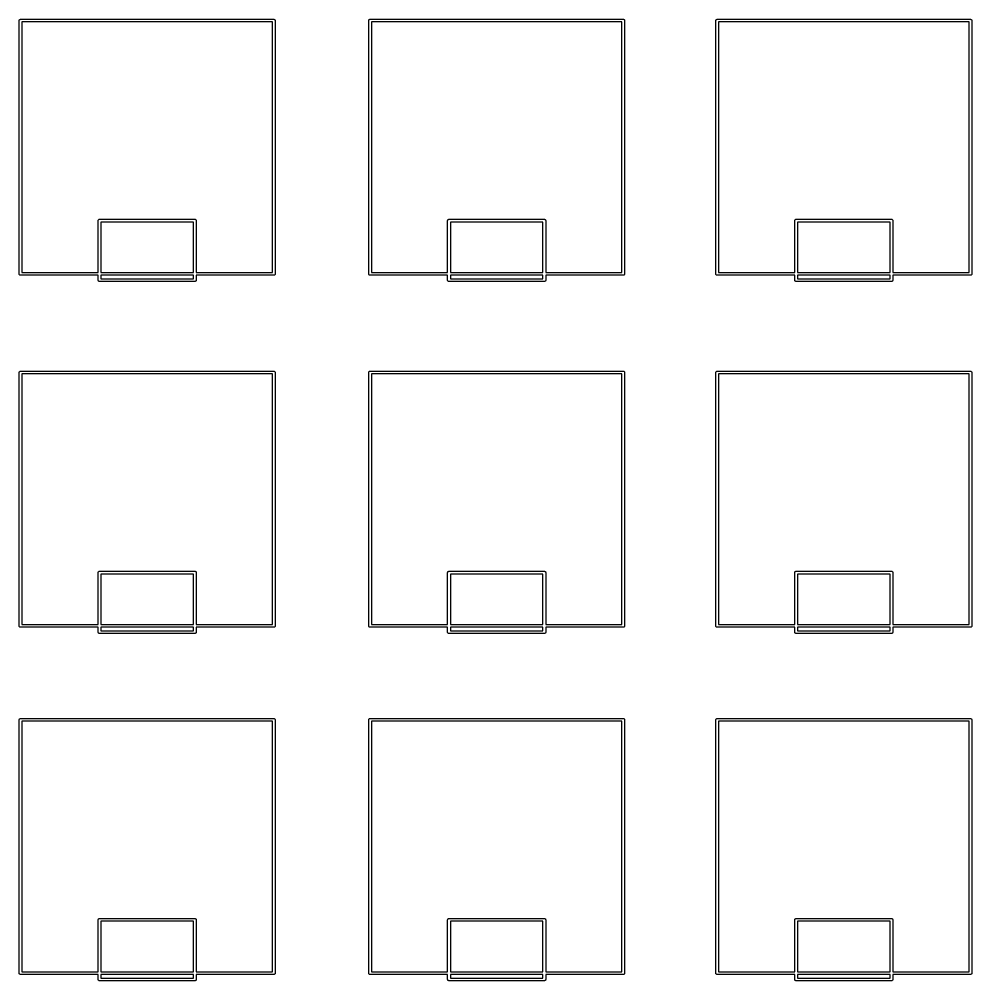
# Model space of a CAD drawing. Extents: x 1.3 to 14.8, y -4.8 to -0.5.
# Drawn here: x 12.763 to 14.808, y -2.523 to -0.46 of the extents above; entities that cross this region are included whole.
import ezdxf

# ---------------------------------------------------------------- set-up
doc = ezdxf.new("R2010")
doc.units = 0
doc.header["$MEASUREMENT"] = 0
doc.layers.add('BLACK', color=7, linetype='CONTINUOUS')

msp = doc.modelspace()

# ---------------------------------------------------------------- linework, layer by layer
at = {"layer": 'BLACK', "linetype": 'CONTINUOUS'}
for p, q in [((12.7634, -0.462768), (12.7636, -0.462211)), ((12.7634, -0.463346), (12.7634, -0.462768)), ((12.7634, -0.463492), (12.7634, -0.463346)), ((12.7634, -1.00651), (12.7634, -0.463492)), ((12.7636, -0.462211), (12.7639, -0.461698)), ((12.7639, -0.461698), (12.7642, -0.461248)), ((12.7642, -0.461248), (12.7647, -0.460879)), ((12.7647, -0.460879), (12.7652, -0.460605)), ((12.7652, -0.460605), (12.7658, -0.460436)), ((12.7658, -0.460436), (12.7662, -0.460394)), ((12.7662, -0.460394), (12.7663, -0.460379)), ((12.7663, -0.460379), (12.7665, -0.460394)), ((12.7665, -0.460394), (13.3095, -0.460394)), ((12.7693, -0.466299), (12.7693, -1.0037)), ((13.3067, -0.466299), (12.7693, -0.466299)), ((13.3067, -1.0037), (13.3067, -0.466299)), ((13.3095, -0.460394), (13.3096, -0.460379)), ((13.3096, -0.460379), (13.3098, -0.460394)), ((13.3098, -0.460394), (13.3102, -0.460436)), ((13.3102, -0.460436), (13.3108, -0.460605)), ((13.3108, -0.460605), (13.3113, -0.460879)), ((13.3113, -0.460879), (13.3117, -0.461248)), ((13.3117, -0.461248), (13.3121, -0.461698)), ((13.3121, -0.461698), (13.3124, -0.462211)), ((13.3124, -0.462211), (13.3126, -0.462768)), ((13.3126, -0.462768), (13.3126, -0.463346)), ((13.3126, -0.463346), (13.3126, -0.463491)), ((13.3126, -0.463491), (13.3126, -1.00651)), ((13.5134, -0.462768), (13.5136, -0.462211)), ((13.5134, -0.463346), (13.5134, -0.462768)), ((13.5134, -0.463492), (13.5134, -0.463346)), ((13.5134, -1.00651), (13.5134, -0.463492)), ((13.5136, -0.462211), (13.5139, -0.461698)), ((13.5139, -0.461698), (13.5142, -0.461248)), ((13.5142, -0.461248), (13.5147, -0.460879)), ((13.5147, -0.460879), (13.5152, -0.460605)), ((13.5152, -0.460605), (13.5158, -0.460436)), ((13.5158, -0.460436), (13.5162, -0.460394)), ((13.5162, -0.460394), (13.5163, -0.460379)), ((13.5163, -0.460379), (13.5165, -0.460394)), ((13.5165, -0.460394), (14.0595, -0.460394)), ((13.5193, -0.466299), (13.5193, -1.0037)), ((14.0567, -0.466299), (13.5193, -0.466299)), ((14.0567, -1.0037), (14.0567, -0.466299)), ((14.0595, -0.460394), (14.0596, -0.460379)), ((14.0596, -0.460379), (14.0598, -0.460394)), ((14.0598, -0.460394), (14.0602, -0.460436)), ((14.0602, -0.460436), (14.0608, -0.460605)), ((14.0608, -0.460605), (14.0613, -0.460879)), ((14.0613, -0.460879), (14.0617, -0.461248)), ((14.0617, -0.461248), (14.0621, -0.461698)), ((14.0621, -0.461698), (14.0624, -0.462211)), ((14.0624, -0.462211), (14.0626, -0.462768)), ((14.0626, -0.462768), (14.0626, -0.463346)), ((14.0626, -0.463346), (14.0626, -0.463491)), ((14.0626, -0.463491), (14.0626, -1.00651)), ((14.2584, -0.462768), (14.2586, -0.462211)), ((14.2584, -0.463346), (14.2584, -0.462768)), ((14.2584, -0.463492), (14.2584, -0.463346)), ((14.2584, -1.00651), (14.2584, -0.463492)), ((14.2586, -0.462211), (14.2589, -0.461698)), ((14.2589, -0.461698), (14.2592, -0.461248)), ((14.2592, -0.461248), (14.2597, -0.460879)), ((14.2597, -0.460879), (14.2602, -0.460605)), ((14.2602, -0.460605), (14.2608, -0.460436)), ((14.2608, -0.460436), (14.2612, -0.460394)), ((14.2612, -0.460394), (14.2613, -0.460379)), ((14.2613, -0.460379), (14.2615, -0.460394)), ((14.2615, -0.460394), (14.8045, -0.460394)), ((14.2643, -0.466299), (14.2643, -1.0037)), ((14.8017, -0.466299), (14.2643, -0.466299)), ((14.8017, -1.0037), (14.8017, -0.466299)), ((14.8045, -0.460394), (14.8046, -0.460379)), ((14.8046, -0.460379), (14.8048, -0.460394)), ((14.8048, -0.460394), (14.8052, -0.460436)), ((14.8052, -0.460436), (14.8058, -0.460605)), ((14.8058, -0.460605), (14.8063, -0.460879)), ((14.8063, -0.460879), (14.8067, -0.461248)), ((14.8067, -0.461248), (14.8071, -0.461698)), ((14.8071, -0.461698), (14.8074, -0.462211)), ((14.8074, -0.462211), (14.8076, -0.462768)), ((14.8076, -0.462768), (14.8076, -0.463346)), ((14.8076, -0.463346), (14.8076, -0.463491)), ((14.8076, -0.463491), (14.8076, -1.00651)), ((12.9327, -0.891901), (12.9329, -0.891345)), ((12.9327, -0.89248), (12.9327, -0.891901)), ((12.9327, -0.893059), (12.9327, -0.89248)), ((12.9328, -0.893248), (12.9327, -0.893059)), ((12.9327, -0.893437), (12.9328, -0.893248)), ((12.9327, -0.893871), (12.9327, -0.893437)), ((12.9327, -1.0037), (12.9327, -0.893871)), ((12.9329, -0.891345), (12.9332, -0.890832)), ((12.9332, -0.890832), (12.9335, -0.890382)), ((12.9335, -0.890382), (12.934, -0.890013)), ((12.934, -0.890013), (12.9345, -0.889739)), ((12.9345, -0.889739), (12.9351, -0.88957)), ((12.9351, -0.88957), (12.9355, -0.889528)), ((12.9355, -0.889528), (13.1402, -0.889528)), ((12.9386, -0.895433), (12.9386, -1.0037)), ((13.1374, -0.895433), (12.9386, -0.895433)), ((13.1374, -1.0037), (13.1374, -0.895433)), ((13.1402, -0.889528), (13.1404, -0.889513)), ((13.1404, -0.889513), (13.1405, -0.889528)), ((13.1405, -0.889528), (13.1409, -0.88957)), ((13.1409, -0.88957), (13.1415, -0.889739)), ((13.1415, -0.889739), (13.142, -0.890013)), ((13.142, -0.890013), (13.1425, -0.890382)), ((13.1425, -0.890382), (13.1428, -0.890832)), ((13.1428, -0.890832), (13.1431, -0.891345)), ((13.1431, -0.891345), (13.1433, -0.891901)), ((13.1433, -0.891901), (13.1433, -0.89248)), ((13.1433, -0.89248), (13.1433, -0.892625)), ((13.1433, -0.892625), (13.1433, -1.0037)), ((13.6827, -0.891901), (13.6829, -0.891345)), ((13.6827, -0.89248), (13.6827, -0.891901)), ((13.6827, -0.893059), (13.6827, -0.89248)), ((13.6828, -0.893248), (13.6827, -0.893059)), ((13.6827, -0.893437), (13.6828, -0.893248)), ((13.6827, -0.893871), (13.6827, -0.893437)), ((13.6827, -1.0037), (13.6827, -0.893871)), ((13.6829, -0.891345), (13.6832, -0.890832)), ((13.6832, -0.890832), (13.6835, -0.890382)), ((13.6835, -0.890382), (13.684, -0.890013)), ((13.684, -0.890013), (13.6845, -0.889739)), ((13.6845, -0.889739), (13.6851, -0.88957)), ((13.6851, -0.88957), (13.6855, -0.889528)), ((13.6855, -0.889528), (13.8902, -0.889528)), ((13.6886, -0.895433), (13.6886, -1.0037)), ((13.8874, -0.895433), (13.6886, -0.895433)), ((13.8874, -1.0037), (13.8874, -0.895433)), ((13.8902, -0.889528), (13.8904, -0.889513)), ((13.8904, -0.889513), (13.8905, -0.889528)), ((13.8905, -0.889528), (13.8909, -0.88957)), ((13.8909, -0.88957), (13.8915, -0.889739)), ((13.8915, -0.889739), (13.892, -0.890013)), ((13.892, -0.890013), (13.8925, -0.890382)), ((13.8925, -0.890382), (13.8928, -0.890832)), ((13.8928, -0.890832), (13.8931, -0.891345)), ((13.8931, -0.891345), (13.8933, -0.891901)), ((13.8933, -0.891901), (13.8933, -0.89248)), ((13.8933, -0.89248), (13.8933, -0.892625)), ((13.8933, -0.892625), (13.8933, -1.0037)), ((14.4277, -0.891901), (14.4279, -0.891345)), ((14.4277, -0.89248), (14.4277, -0.891901)), ((14.4277, -0.893059), (14.4277, -0.89248)), ((14.4278, -0.893248), (14.4277, -0.893059)), ((14.4277, -0.893437), (14.4278, -0.893248)), ((14.4277, -0.893871), (14.4277, -0.893437)), ((14.4277, -1.0037), (14.4277, -0.893871)), ((14.4279, -0.891345), (14.4282, -0.890832)), ((14.4282, -0.890832), (14.4285, -0.890382)), ((14.4285, -0.890382), (14.429, -0.890013)), ((14.429, -0.890013), (14.4295, -0.889739)), ((14.4295, -0.889739), (14.4301, -0.88957)), ((14.4301, -0.88957), (14.4305, -0.889528)), ((14.4305, -0.889528), (14.6352, -0.889528)), ((14.4336, -0.895433), (14.4336, -1.0037)), ((14.6324, -0.895433), (14.4336, -0.895433)), ((14.6324, -1.0037), (14.6324, -0.895433)), ((14.6352, -0.889528), (14.6354, -0.889513)), ((14.6354, -0.889513), (14.6355, -0.889528)), ((14.6355, -0.889528), (14.6359, -0.88957)), ((14.6359, -0.88957), (14.6365, -0.889739)), ((14.6365, -0.889739), (14.637, -0.890013)), ((14.637, -0.890013), (14.6375, -0.890382)), ((14.6375, -0.890382), (14.6378, -0.890832)), ((14.6378, -0.890832), (14.6381, -0.891345)), ((14.6381, -0.891345), (14.6383, -0.891901)), ((14.6383, -0.891901), (14.6383, -0.89248)), ((14.6383, -0.89248), (14.6383, -0.892625)), ((14.6383, -0.892625), (14.6383, -1.0037)), ((12.7634, -1.00665), (12.7634, -1.00651)), ((12.7634, -1.00723), (12.7634, -1.00665)), ((12.7636, -1.00779), (12.7634, -1.00723)), ((12.7639, -1.0083), (12.7636, -1.00779)), ((12.7642, -1.00875), (12.7639, -1.0083)), ((12.7647, -1.00912), (12.7642, -1.00875)), ((12.7652, -1.00939), (12.7647, -1.00912)), ((12.7658, -1.00956), (12.7652, -1.00939)), ((12.7663, -1.00962), (12.7658, -1.00956)), ((12.7665, -1.00961), (12.7663, -1.00962)), ((12.9327, -1.00961), (12.7665, -1.00961)), ((12.7693, -1.0037), (12.9327, -1.0037)), ((12.9327, -1.01985), (12.9327, -1.00961)), ((12.9386, -1.0037), (13.1374, -1.0037)), ((12.9386, -1.00961), (12.9386, -1.01705)), ((13.1374, -1.00961), (12.9386, -1.00961)), ((13.1374, -1.01705), (13.1374, -1.00961)), ((13.1433, -1.0037), (13.3067, -1.0037)), ((13.3095, -1.00961), (13.1433, -1.00961)), ((13.1433, -1.00961), (13.1433, -1.01861)), ((13.3096, -1.00962), (13.3095, -1.00961)), ((13.3098, -1.00961), (13.3096, -1.00962)), ((13.3102, -1.00956), (13.3098, -1.00961)), ((13.3108, -1.00939), (13.3102, -1.00956)), ((13.3113, -1.00912), (13.3108, -1.00939)), ((13.3117, -1.00875), (13.3113, -1.00912)), ((13.3121, -1.0083), (13.3117, -1.00875)), ((13.3124, -1.00779), (13.3121, -1.0083)), ((13.3126, -1.00723), (13.3124, -1.00779)), ((13.3126, -1.00651), (13.3126, -1.00665)), ((13.3126, -1.00665), (13.3126, -1.00723)), ((13.5134, -1.00665), (13.5134, -1.00651)), ((13.5134, -1.00723), (13.5134, -1.00665)), ((13.5136, -1.00779), (13.5134, -1.00723)), ((13.5139, -1.0083), (13.5136, -1.00779)), ((13.5142, -1.00875), (13.5139, -1.0083)), ((13.5147, -1.00912), (13.5142, -1.00875)), ((13.5152, -1.00939), (13.5147, -1.00912)), ((13.5158, -1.00956), (13.5152, -1.00939)), ((13.5163, -1.00962), (13.5158, -1.00956)), ((13.5165, -1.00961), (13.5163, -1.00962)), ((13.6827, -1.00961), (13.5165, -1.00961)), ((13.5193, -1.0037), (13.6827, -1.0037)), ((13.6827, -1.01985), (13.6827, -1.00961)), ((13.6886, -1.0037), (13.8874, -1.0037)), ((13.6886, -1.00961), (13.6886, -1.01705)), ((13.8874, -1.00961), (13.6886, -1.00961)), ((13.8874, -1.01705), (13.8874, -1.00961)), ((13.8933, -1.0037), (14.0567, -1.0037)), ((14.0595, -1.00961), (13.8933, -1.00961)), ((13.8933, -1.00961), (13.8933, -1.01861)), ((14.0596, -1.00962), (14.0595, -1.00961)), ((14.0598, -1.00961), (14.0596, -1.00962)), ((14.0602, -1.00956), (14.0598, -1.00961)), ((14.0608, -1.00939), (14.0602, -1.00956)), ((14.0613, -1.00912), (14.0608, -1.00939)), ((14.0617, -1.00875), (14.0613, -1.00912)), ((14.0621, -1.0083), (14.0617, -1.00875)), ((14.0624, -1.00779), (14.0621, -1.0083)), ((14.0626, -1.00723), (14.0624, -1.00779)), ((14.0626, -1.00651), (14.0626, -1.00665)), ((14.0626, -1.00665), (14.0626, -1.00723)), ((14.2584, -1.00665), (14.2584, -1.00651)), ((14.2584, -1.00723), (14.2584, -1.00665)), ((14.2586, -1.00779), (14.2584, -1.00723)), ((14.2589, -1.0083), (14.2586, -1.00779)), ((14.2592, -1.00875), (14.2589, -1.0083)), ((14.2597, -1.00912), (14.2592, -1.00875)), ((14.2602, -1.00939), (14.2597, -1.00912)), ((14.2608, -1.00956), (14.2602, -1.00939)), ((14.2613, -1.00962), (14.2608, -1.00956)), ((14.2615, -1.00961), (14.2613, -1.00962)), ((14.4277, -1.00961), (14.2615, -1.00961)), ((14.2643, -1.0037), (14.4277, -1.0037)), ((14.4277, -1.01985), (14.4277, -1.00961)), ((14.4336, -1.0037), (14.6324, -1.0037)), ((14.4336, -1.00961), (14.4336, -1.01705)), ((14.6324, -1.00961), (14.4336, -1.00961)), ((14.6324, -1.01705), (14.6324, -1.00961)), ((14.6383, -1.0037), (14.8017, -1.0037)), ((14.8045, -1.00961), (14.6383, -1.00961)), ((14.6383, -1.00961), (14.6383, -1.01861)), ((14.8046, -1.00962), (14.8045, -1.00961)), ((14.8048, -1.00961), (14.8046, -1.00962)), ((14.8052, -1.00956), (14.8048, -1.00961)), ((14.8058, -1.00939), (14.8052, -1.00956)), ((14.8063, -1.00912), (14.8058, -1.00939)), ((14.8067, -1.00875), (14.8063, -1.00912)), ((14.8071, -1.0083), (14.8067, -1.00875)), ((14.8074, -1.00779), (14.8071, -1.0083)), ((14.8076, -1.00723), (14.8074, -1.00779)), ((14.8076, -1.00651), (14.8076, -1.00665)), ((14.8076, -1.00665), (14.8076, -1.00723)), ((12.9327, -1.02), (12.9327, -1.01985)), ((12.9327, -1.02058), (12.9327, -1.02)), ((12.9329, -1.02114), (12.9327, -1.02058)), ((12.9332, -1.02165), (12.9329, -1.02114)), ((12.9335, -1.0221), (12.9332, -1.02165)), ((12.934, -1.02247), (12.9335, -1.0221)), ((12.9345, -1.02274), (12.934, -1.02247)), ((12.9351, -1.02291), (12.9345, -1.02274)), ((12.9355, -1.02295), (12.9351, -1.02291)), ((12.9356, -1.02297), (12.9355, -1.02295)), ((12.9358, -1.02295), (12.9356, -1.02297)), ((13.1405, -1.02295), (12.9358, -1.02295)), ((12.9386, -1.01705), (13.1374, -1.01705)), ((13.1409, -1.02291), (13.1405, -1.02295)), ((13.1415, -1.02274), (13.1409, -1.02291)), ((13.142, -1.02247), (13.1415, -1.02274)), ((13.1425, -1.0221), (13.142, -1.02247)), ((13.1428, -1.02165), (13.1425, -1.0221)), ((13.1431, -1.02114), (13.1428, -1.02165)), ((13.1433, -1.02058), (13.1431, -1.02114)), ((13.1433, -1.01904), (13.1432, -1.01923)), ((13.1432, -1.01923), (13.1433, -1.01942)), ((13.1433, -1.01861), (13.1433, -1.01904)), ((13.1433, -1.01942), (13.1433, -1.02)), ((13.1433, -1.02), (13.1433, -1.02058)), ((13.6827, -1.02), (13.6827, -1.01985)), ((13.6827, -1.02058), (13.6827, -1.02)), ((13.6829, -1.02114), (13.6827, -1.02058)), ((13.6832, -1.02165), (13.6829, -1.02114)), ((13.6835, -1.0221), (13.6832, -1.02165)), ((13.684, -1.02247), (13.6835, -1.0221)), ((13.6845, -1.02274), (13.684, -1.02247)), ((13.6851, -1.02291), (13.6845, -1.02274)), ((13.6855, -1.02295), (13.6851, -1.02291)), ((13.6856, -1.02297), (13.6855, -1.02295)), ((13.6858, -1.02295), (13.6856, -1.02297)), ((13.8905, -1.02295), (13.6858, -1.02295)), ((13.6886, -1.01705), (13.8874, -1.01705)), ((13.8909, -1.02291), (13.8905, -1.02295)), ((13.8915, -1.02274), (13.8909, -1.02291)), ((13.892, -1.02247), (13.8915, -1.02274)), ((13.8925, -1.0221), (13.892, -1.02247)), ((13.8928, -1.02165), (13.8925, -1.0221)), ((13.8931, -1.02114), (13.8928, -1.02165)), ((13.8933, -1.02058), (13.8931, -1.02114)), ((13.8933, -1.01904), (13.8932, -1.01923)), ((13.8932, -1.01923), (13.8933, -1.01942)), ((13.8933, -1.01861), (13.8933, -1.01904)), ((13.8933, -1.01942), (13.8933, -1.02)), ((13.8933, -1.02), (13.8933, -1.02058)), ((14.4277, -1.02), (14.4277, -1.01985)), ((14.4277, -1.02058), (14.4277, -1.02)), ((14.4279, -1.02114), (14.4277, -1.02058)), ((14.4282, -1.02165), (14.4279, -1.02114)), ((14.4285, -1.0221), (14.4282, -1.02165)), ((14.429, -1.02247), (14.4285, -1.0221)), ((14.4295, -1.02274), (14.429, -1.02247)), ((14.4301, -1.02291), (14.4295, -1.02274)), ((14.4305, -1.02295), (14.4301, -1.02291)), ((14.4306, -1.02297), (14.4305, -1.02295)), ((14.4308, -1.02295), (14.4306, -1.02297)), ((14.6355, -1.02295), (14.4308, -1.02295)), ((14.4336, -1.01705), (14.6324, -1.01705)), ((14.6359, -1.02291), (14.6355, -1.02295)), ((14.6365, -1.02274), (14.6359, -1.02291)), ((14.637, -1.02247), (14.6365, -1.02274)), ((14.6375, -1.0221), (14.637, -1.02247)), ((14.6378, -1.02165), (14.6375, -1.0221)), ((14.6381, -1.02114), (14.6378, -1.02165)), ((14.6383, -1.02058), (14.6381, -1.02114)), ((14.6383, -1.01904), (14.6382, -1.01923)), ((14.6382, -1.01923), (14.6383, -1.01942)), ((14.6383, -1.01861), (14.6383, -1.01904)), ((14.6383, -1.01942), (14.6383, -1.02)), ((14.6383, -1.02), (14.6383, -1.02058)), ((12.7636, -1.21721), (12.7639, -1.2167)), ((12.7639, -1.2167), (12.7642, -1.21625)), ((12.7642, -1.21625), (12.7647, -1.21588)), ((12.7647, -1.21588), (12.7652, -1.21561)), ((12.7652, -1.21561), (12.7658, -1.21544)), ((12.7658, -1.21544), (12.7662, -1.21539)), ((12.7662, -1.21539), (12.7663, -1.21538)), ((12.7663, -1.21538), (12.7665, -1.21539)), ((12.7665, -1.21539), (13.3095, -1.21539)), ((13.3095, -1.21539), (13.3096, -1.21538)), ((13.3096, -1.21538), (13.3098, -1.21539)), ((13.3098, -1.21539), (13.3102, -1.21544)), ((13.3102, -1.21544), (13.3108, -1.21561)), ((13.3108, -1.21561), (13.3113, -1.21588)), ((13.3113, -1.21588), (13.3117, -1.21625)), ((13.3117, -1.21625), (13.3121, -1.2167)), ((13.3121, -1.2167), (13.3124, -1.21721)), ((13.5136, -1.21721), (13.5139, -1.2167)), ((13.5139, -1.2167), (13.5142, -1.21625)), ((13.5142, -1.21625), (13.5147, -1.21588)), ((13.5147, -1.21588), (13.5152, -1.21561)), ((13.5152, -1.21561), (13.5158, -1.21544)), ((13.5158, -1.21544), (13.5162, -1.21539)), ((13.5162, -1.21539), (13.5163, -1.21538)), ((13.5163, -1.21538), (13.5165, -1.21539)), ((13.5165, -1.21539), (14.0595, -1.21539)), ((14.0595, -1.21539), (14.0596, -1.21538)), ((14.0596, -1.21538), (14.0598, -1.21539)), ((14.0598, -1.21539), (14.0602, -1.21544)), ((14.0602, -1.21544), (14.0608, -1.21561)), ((14.0608, -1.21561), (14.0613, -1.21588)), ((14.0613, -1.21588), (14.0617, -1.21625)), ((14.0617, -1.21625), (14.0621, -1.2167)), ((14.0621, -1.2167), (14.0624, -1.21721)), ((14.2586, -1.21721), (14.2589, -1.2167)), ((14.2589, -1.2167), (14.2592, -1.21625)), ((14.2592, -1.21625), (14.2597, -1.21588)), ((14.2597, -1.21588), (14.2602, -1.21561)), ((14.2602, -1.21561), (14.2608, -1.21544)), ((14.2608, -1.21544), (14.2612, -1.21539)), ((14.2612, -1.21539), (14.2613, -1.21538)), ((14.2613, -1.21538), (14.2615, -1.21539)), ((14.2615, -1.21539), (14.8045, -1.21539)), ((14.8045, -1.21539), (14.8046, -1.21538)), ((14.8046, -1.21538), (14.8048, -1.21539)), ((14.8048, -1.21539), (14.8052, -1.21544)), ((14.8052, -1.21544), (14.8058, -1.21561)), ((14.8058, -1.21561), (14.8063, -1.21588)), ((14.8063, -1.21588), (14.8067, -1.21625)), ((14.8067, -1.21625), (14.8071, -1.2167)), ((14.8071, -1.2167), (14.8074, -1.21721)), ((12.7634, -1.21777), (12.7636, -1.21721)), ((12.7634, -1.21835), (12.7634, -1.21777)), ((12.7634, -1.21849), (12.7634, -1.21835)), ((12.7634, -1.76151), (12.7634, -1.21849)), ((12.7693, -1.2213), (12.7693, -1.7587)), ((13.3067, -1.2213), (12.7693, -1.2213)), ((13.3067, -1.7587), (13.3067, -1.2213)), ((13.3124, -1.21721), (13.3126, -1.21777)), ((13.3126, -1.21777), (13.3126, -1.21835)), ((13.3126, -1.21835), (13.3126, -1.21849)), ((13.3126, -1.21849), (13.3126, -1.76151)), ((13.5134, -1.21777), (13.5136, -1.21721)), ((13.5134, -1.21835), (13.5134, -1.21777)), ((13.5134, -1.21849), (13.5134, -1.21835)), ((13.5134, -1.76151), (13.5134, -1.21849)), ((13.5193, -1.2213), (13.5193, -1.7587)), ((14.0567, -1.2213), (13.5193, -1.2213)), ((14.0567, -1.7587), (14.0567, -1.2213)), ((14.0624, -1.21721), (14.0626, -1.21777)), ((14.0626, -1.21777), (14.0626, -1.21835)), ((14.0626, -1.21835), (14.0626, -1.21849)), ((14.0626, -1.21849), (14.0626, -1.76151)), ((14.2584, -1.21777), (14.2586, -1.21721)), ((14.2584, -1.21835), (14.2584, -1.21777)), ((14.2584, -1.21849), (14.2584, -1.21835)), ((14.2584, -1.76151), (14.2584, -1.21849)), ((14.2643, -1.2213), (14.2643, -1.7587)), ((14.8017, -1.2213), (14.2643, -1.2213)), ((14.8017, -1.7587), (14.8017, -1.2213)), ((14.8074, -1.21721), (14.8076, -1.21777)), ((14.8076, -1.21777), (14.8076, -1.21835)), ((14.8076, -1.21835), (14.8076, -1.21849)), ((14.8076, -1.21849), (14.8076, -1.76151)), ((12.9327, -1.6469), (12.9329, -1.64634)), ((12.9327, -1.64748), (12.9327, -1.6469)), ((12.9327, -1.64806), (12.9327, -1.64748)), ((12.9328, -1.64825), (12.9327, -1.64806)), ((12.9327, -1.64844), (12.9328, -1.64825)), ((12.9327, -1.64887), (12.9327, -1.64844)), ((12.9327, -1.7587), (12.9327, -1.64887)), ((12.9329, -1.64634), (12.9332, -1.64583)), ((12.9332, -1.64583), (12.9335, -1.64538)), ((12.9335, -1.64538), (12.934, -1.64501)), ((12.934, -1.64501), (12.9345, -1.64474)), ((12.9345, -1.64474), (12.9351, -1.64457)), ((12.9351, -1.64457), (12.9355, -1.64453)), ((12.9355, -1.64453), (13.1402, -1.64453)), ((13.1402, -1.64453), (13.1404, -1.64451)), ((13.1404, -1.64451), (13.1405, -1.64453)), ((13.1405, -1.64453), (13.1409, -1.64457)), ((13.1409, -1.64457), (13.1415, -1.64474)), ((13.1415, -1.64474), (13.142, -1.64501)), ((13.142, -1.64501), (13.1425, -1.64538)), ((13.1425, -1.64538), (13.1428, -1.64583)), ((13.1428, -1.64583), (13.1431, -1.64634)), ((13.1431, -1.64634), (13.1433, -1.6469)), ((13.1433, -1.6469), (13.1433, -1.64748)), ((13.1433, -1.64748), (13.1433, -1.64763)), ((13.1433, -1.64763), (13.1433, -1.7587)), ((13.6827, -1.6469), (13.6829, -1.64634)), ((13.6827, -1.64748), (13.6827, -1.6469)), ((13.6827, -1.64806), (13.6827, -1.64748)), ((13.6828, -1.64825), (13.6827, -1.64806)), ((13.6827, -1.64844), (13.6828, -1.64825)), ((13.6827, -1.64887), (13.6827, -1.64844)), ((13.6827, -1.7587), (13.6827, -1.64887)), ((13.6829, -1.64634), (13.6832, -1.64583)), ((13.6832, -1.64583), (13.6835, -1.64538)), ((13.6835, -1.64538), (13.684, -1.64501)), ((13.684, -1.64501), (13.6845, -1.64474)), ((13.6845, -1.64474), (13.6851, -1.64457)), ((13.6851, -1.64457), (13.6855, -1.64453)), ((13.6855, -1.64453), (13.8902, -1.64453)), ((13.8902, -1.64453), (13.8904, -1.64451)), ((13.8904, -1.64451), (13.8905, -1.64453)), ((13.8905, -1.64453), (13.8909, -1.64457)), ((13.8909, -1.64457), (13.8915, -1.64474)), ((13.8915, -1.64474), (13.892, -1.64501)), ((13.892, -1.64501), (13.8925, -1.64538)), ((13.8925, -1.64538), (13.8928, -1.64583)), ((13.8928, -1.64583), (13.8931, -1.64634)), ((13.8931, -1.64634), (13.8933, -1.6469)), ((13.8933, -1.6469), (13.8933, -1.64748)), ((13.8933, -1.64748), (13.8933, -1.64763)), ((13.8933, -1.64763), (13.8933, -1.7587)), ((14.4277, -1.6469), (14.4279, -1.64634)), ((14.4277, -1.64748), (14.4277, -1.6469)), ((14.4277, -1.64806), (14.4277, -1.64748)), ((14.4278, -1.64825), (14.4277, -1.64806)), ((14.4277, -1.64844), (14.4278, -1.64825)), ((14.4277, -1.64887), (14.4277, -1.64844)), ((14.4277, -1.7587), (14.4277, -1.64887)), ((14.4279, -1.64634), (14.4282, -1.64583)), ((14.4282, -1.64583), (14.4285, -1.64538)), ((14.4285, -1.64538), (14.429, -1.64501)), ((14.429, -1.64501), (14.4295, -1.64474)), ((14.4295, -1.64474), (14.4301, -1.64457)), ((14.4301, -1.64457), (14.4305, -1.64453)), ((14.4305, -1.64453), (14.6352, -1.64453)), ((14.6352, -1.64453), (14.6354, -1.64451)), ((14.6354, -1.64451), (14.6355, -1.64453)), ((14.6355, -1.64453), (14.6359, -1.64457)), ((14.6359, -1.64457), (14.6365, -1.64474)), ((14.6365, -1.64474), (14.637, -1.64501)), ((14.637, -1.64501), (14.6375, -1.64538)), ((14.6375, -1.64538), (14.6378, -1.64583)), ((14.6378, -1.64583), (14.6381, -1.64634)), ((14.6381, -1.64634), (14.6383, -1.6469)), ((14.6383, -1.6469), (14.6383, -1.64748)), ((14.6383, -1.64748), (14.6383, -1.64763)), ((14.6383, -1.64763), (14.6383, -1.7587)), ((12.9386, -1.65043), (12.9386, -1.7587)), ((13.1374, -1.65043), (12.9386, -1.65043)), ((13.1374, -1.7587), (13.1374, -1.65043)), ((13.6886, -1.65043), (13.6886, -1.7587)), ((13.8874, -1.65043), (13.6886, -1.65043)), ((13.8874, -1.7587), (13.8874, -1.65043)), ((14.4336, -1.65043), (14.4336, -1.7587)), ((14.6324, -1.65043), (14.4336, -1.65043)), ((14.6324, -1.7587), (14.6324, -1.65043)), ((12.7634, -1.76165), (12.7634, -1.76151)), ((12.7634, -1.76223), (12.7634, -1.76165)), ((12.7636, -1.76279), (12.7634, -1.76223)), ((12.7639, -1.7633), (12.7636, -1.76279)), ((12.7642, -1.76373), (12.7639, -1.7633)), ((12.7642, -1.76375), (12.7642, -1.76373)), ((12.7647, -1.76412), (12.7642, -1.76375)), ((12.7652, -1.76439), (12.7647, -1.76412)), ((12.7658, -1.76456), (12.7652, -1.76439)), ((12.7663, -1.76462), (12.7658, -1.76456)), ((12.7665, -1.76461), (12.7663, -1.76462)), ((12.9327, -1.76461), (12.7665, -1.76461)), ((12.7693, -1.7587), (12.9327, -1.7587)), ((12.9327, -1.77485), (12.9327, -1.76461)), ((12.9386, -1.7587), (13.1374, -1.7587)), ((12.9386, -1.76461), (12.9386, -1.77205)), ((13.1374, -1.76461), (12.9386, -1.76461)), ((12.9386, -1.77205), (13.1374, -1.77205)), ((13.1374, -1.77205), (13.1374, -1.76461)), ((13.1433, -1.7587), (13.3067, -1.7587)), ((13.3095, -1.76461), (13.1433, -1.76461)), ((13.1433, -1.76461), (13.1433, -1.77361)), ((13.1433, -1.77361), (13.1433, -1.77404)), ((13.3096, -1.76462), (13.3095, -1.76461)), ((13.3098, -1.76461), (13.3096, -1.76462)), ((13.3102, -1.76456), (13.3098, -1.76461)), ((13.3108, -1.76439), (13.3102, -1.76456)), ((13.3113, -1.76412), (13.3108, -1.76439)), ((13.3117, -1.76375), (13.3113, -1.76412)), ((13.3121, -1.7633), (13.3117, -1.76375)), ((13.3124, -1.76279), (13.3121, -1.7633)), ((13.3126, -1.76223), (13.3124, -1.76279)), ((13.3126, -1.76151), (13.3126, -1.76165)), ((13.3126, -1.76165), (13.3126, -1.76223)), ((13.5134, -1.76165), (13.5134, -1.76151)), ((13.5134, -1.76223), (13.5134, -1.76165)), ((13.5136, -1.76279), (13.5134, -1.76223)), ((13.5139, -1.7633), (13.5136, -1.76279)), ((13.5142, -1.76373), (13.5139, -1.7633)), ((13.5142, -1.76375), (13.5142, -1.76373)), ((13.5147, -1.76412), (13.5142, -1.76375)), ((13.5152, -1.76439), (13.5147, -1.76412)), ((13.5158, -1.76456), (13.5152, -1.76439)), ((13.5163, -1.76462), (13.5158, -1.76456)), ((13.5165, -1.76461), (13.5163, -1.76462)), ((13.6827, -1.76461), (13.5165, -1.76461)), ((13.5193, -1.7587), (13.6827, -1.7587)), ((13.6827, -1.77485), (13.6827, -1.76461)), ((13.6886, -1.7587), (13.8874, -1.7587)), ((13.6886, -1.76461), (13.6886, -1.77205)), ((13.8874, -1.76461), (13.6886, -1.76461)), ((13.6886, -1.77205), (13.8874, -1.77205)), ((13.8874, -1.77205), (13.8874, -1.76461)), ((13.8933, -1.7587), (14.0567, -1.7587)), ((14.0595, -1.76461), (13.8933, -1.76461)), ((13.8933, -1.76461), (13.8933, -1.77361)), ((13.8933, -1.77361), (13.8933, -1.77404)), ((14.0596, -1.76462), (14.0595, -1.76461)), ((14.0598, -1.76461), (14.0596, -1.76462)), ((14.0602, -1.76456), (14.0598, -1.76461)), ((14.0608, -1.76439), (14.0602, -1.76456)), ((14.0613, -1.76412), (14.0608, -1.76439)), ((14.0617, -1.76375), (14.0613, -1.76412)), ((14.0621, -1.7633), (14.0617, -1.76375)), ((14.0624, -1.76279), (14.0621, -1.7633)), ((14.0626, -1.76223), (14.0624, -1.76279)), ((14.0626, -1.76151), (14.0626, -1.76165)), ((14.0626, -1.76165), (14.0626, -1.76223)), ((14.2584, -1.76165), (14.2584, -1.76151)), ((14.2584, -1.76223), (14.2584, -1.76165)), ((14.2586, -1.76279), (14.2584, -1.76223)), ((14.2589, -1.7633), (14.2586, -1.76279)), ((14.2592, -1.76373), (14.2589, -1.7633)), ((14.2592, -1.76375), (14.2592, -1.76373)), ((14.2597, -1.76412), (14.2592, -1.76375)), ((14.2602, -1.76439), (14.2597, -1.76412)), ((14.2608, -1.76456), (14.2602, -1.76439)), ((14.2613, -1.76462), (14.2608, -1.76456)), ((14.2615, -1.76461), (14.2613, -1.76462)), ((14.4277, -1.76461), (14.2615, -1.76461)), ((14.2643, -1.7587), (14.4277, -1.7587)), ((14.4277, -1.77485), (14.4277, -1.76461)), ((14.4336, -1.7587), (14.6324, -1.7587)), ((14.4336, -1.76461), (14.4336, -1.77205)), ((14.6324, -1.76461), (14.4336, -1.76461)), ((14.4336, -1.77205), (14.6324, -1.77205)), ((14.6324, -1.77205), (14.6324, -1.76461)), ((14.6383, -1.7587), (14.8017, -1.7587)), ((14.8045, -1.76461), (14.6383, -1.76461)), ((14.6383, -1.76461), (14.6383, -1.77361)), ((14.6383, -1.77361), (14.6383, -1.77404)), ((14.8046, -1.76462), (14.8045, -1.76461)), ((14.8048, -1.76461), (14.8046, -1.76462)), ((14.8052, -1.76456), (14.8048, -1.76461)), ((14.8058, -1.76439), (14.8052, -1.76456)), ((14.8063, -1.76412), (14.8058, -1.76439)), ((14.8067, -1.76375), (14.8063, -1.76412)), ((14.8071, -1.7633), (14.8067, -1.76375)), ((14.8074, -1.76279), (14.8071, -1.7633)), ((14.8076, -1.76223), (14.8074, -1.76279)), ((14.8076, -1.76151), (14.8076, -1.76165)), ((14.8076, -1.76165), (14.8076, -1.76223)), ((12.9327, -1.775), (12.9327, -1.77485)), ((12.9327, -1.77558), (12.9327, -1.775)), ((12.9329, -1.77614), (12.9327, -1.77558)), ((12.9332, -1.77665), (12.9329, -1.77614)), ((12.9335, -1.7771), (12.9332, -1.77665)), ((12.934, -1.77747), (12.9335, -1.7771)), ((12.9345, -1.77774), (12.934, -1.77747)), ((12.9351, -1.77791), (12.9345, -1.77774)), ((12.9355, -1.77795), (12.9351, -1.77791)), ((12.9356, -1.77797), (12.9355, -1.77795)), ((12.9358, -1.77795), (12.9356, -1.77797)), ((13.1405, -1.77795), (12.9358, -1.77795)), ((13.1409, -1.77791), (13.1405, -1.77795)), ((13.1415, -1.77774), (13.1409, -1.77791)), ((13.142, -1.77747), (13.1415, -1.77774)), ((13.1425, -1.7771), (13.142, -1.77747)), ((13.1428, -1.77665), (13.1425, -1.7771)), ((13.1431, -1.77614), (13.1428, -1.77665)), ((13.1433, -1.77558), (13.1431, -1.77614)), ((13.1433, -1.77404), (13.1432, -1.77423)), ((13.1432, -1.77423), (13.1433, -1.77442)), ((13.1433, -1.77442), (13.1433, -1.775)), ((13.1433, -1.775), (13.1433, -1.77558)), ((13.6827, -1.775), (13.6827, -1.77485)), ((13.6827, -1.77558), (13.6827, -1.775)), ((13.6829, -1.77614), (13.6827, -1.77558)), ((13.6832, -1.77665), (13.6829, -1.77614)), ((13.6835, -1.7771), (13.6832, -1.77665)), ((13.684, -1.77747), (13.6835, -1.7771)), ((13.6845, -1.77774), (13.684, -1.77747)), ((13.6851, -1.77791), (13.6845, -1.77774)), ((13.6855, -1.77795), (13.6851, -1.77791)), ((13.6856, -1.77797), (13.6855, -1.77795)), ((13.6858, -1.77795), (13.6856, -1.77797)), ((13.8905, -1.77795), (13.6858, -1.77795)), ((13.8909, -1.77791), (13.8905, -1.77795)), ((13.8915, -1.77774), (13.8909, -1.77791)), ((13.892, -1.77747), (13.8915, -1.77774)), ((13.8925, -1.7771), (13.892, -1.77747)), ((13.8928, -1.77665), (13.8925, -1.7771)), ((13.8931, -1.77614), (13.8928, -1.77665)), ((13.8933, -1.77558), (13.8931, -1.77614)), ((13.8933, -1.77404), (13.8932, -1.77423)), ((13.8932, -1.77423), (13.8933, -1.77442)), ((13.8933, -1.77442), (13.8933, -1.775)), ((13.8933, -1.775), (13.8933, -1.77558)), ((14.4277, -1.775), (14.4277, -1.77485)), ((14.4277, -1.77558), (14.4277, -1.775)), ((14.4279, -1.77614), (14.4277, -1.77558)), ((14.4282, -1.77665), (14.4279, -1.77614)), ((14.4285, -1.7771), (14.4282, -1.77665)), ((14.429, -1.77747), (14.4285, -1.7771)), ((14.4295, -1.77774), (14.429, -1.77747)), ((14.4301, -1.77791), (14.4295, -1.77774)), ((14.4305, -1.77795), (14.4301, -1.77791)), ((14.4306, -1.77797), (14.4305, -1.77795)), ((14.4308, -1.77795), (14.4306, -1.77797)), ((14.6355, -1.77795), (14.4308, -1.77795)), ((14.6359, -1.77791), (14.6355, -1.77795)), ((14.6365, -1.77774), (14.6359, -1.77791)), ((14.637, -1.77747), (14.6365, -1.77774)), ((14.6375, -1.7771), (14.637, -1.77747)), ((14.6378, -1.77665), (14.6375, -1.7771)), ((14.6381, -1.77614), (14.6378, -1.77665)), ((14.6383, -1.77558), (14.6381, -1.77614)), ((14.6383, -1.77404), (14.6382, -1.77423)), ((14.6382, -1.77423), (14.6383, -1.77442)), ((14.6383, -1.77442), (14.6383, -1.775)), ((14.6383, -1.775), (14.6383, -1.77558)), ((12.7634, -1.96277), (12.7636, -1.96221)), ((12.7634, -1.96335), (12.7634, -1.96277)), ((12.7634, -1.96349), (12.7634, -1.96335)), ((12.7634, -2.50651), (12.7634, -1.96349)), ((12.7636, -1.96221), (12.7639, -1.9617)), ((12.7639, -1.9617), (12.7642, -1.96125)), ((12.7642, -1.96125), (12.7647, -1.96088)), ((12.7647, -1.96088), (12.7652, -1.96061)), ((12.7652, -1.96061), (12.7658, -1.96044)), ((12.7658, -1.96044), (12.7662, -1.96039)), ((12.7662, -1.96039), (12.7663, -1.96038)), ((12.7663, -1.96038), (12.7665, -1.96039)), ((12.7665, -1.96039), (13.3095, -1.96039)), ((12.7693, -1.9663), (12.7693, -2.5037)), ((13.3067, -1.9663), (12.7693, -1.9663)), ((13.3067, -2.5037), (13.3067, -1.9663)), ((13.3095, -1.96039), (13.3096, -1.96038)), ((13.3096, -1.96038), (13.3098, -1.96039)), ((13.3098, -1.96039), (13.3102, -1.96044)), ((13.3102, -1.96044), (13.3108, -1.96061)), ((13.3108, -1.96061), (13.3113, -1.96088)), ((13.3113, -1.96088), (13.3117, -1.96125)), ((13.3117, -1.96125), (13.3121, -1.9617)), ((13.3121, -1.9617), (13.3124, -1.96221)), ((13.3124, -1.96221), (13.3126, -1.96277)), ((13.3126, -1.96277), (13.3126, -1.96335)), ((13.3126, -1.96335), (13.3126, -1.96349)), ((13.3126, -1.96349), (13.3126, -2.50651)), ((13.5134, -1.96277), (13.5136, -1.96221)), ((13.5134, -1.96335), (13.5134, -1.96277)), ((13.5134, -1.96349), (13.5134, -1.96335)), ((13.5134, -2.50651), (13.5134, -1.96349)), ((13.5136, -1.96221), (13.5139, -1.9617)), ((13.5139, -1.9617), (13.5142, -1.96125)), ((13.5142, -1.96125), (13.5147, -1.96088)), ((13.5147, -1.96088), (13.5152, -1.96061)), ((13.5152, -1.96061), (13.5158, -1.96044)), ((13.5158, -1.96044), (13.5162, -1.96039)), ((13.5162, -1.96039), (13.5163, -1.96038)), ((13.5163, -1.96038), (13.5165, -1.96039)), ((13.5165, -1.96039), (14.0595, -1.96039)), ((13.5193, -1.9663), (13.5193, -2.5037)), ((14.0567, -1.9663), (13.5193, -1.9663)), ((14.0567, -2.5037), (14.0567, -1.9663)), ((14.0595, -1.96039), (14.0596, -1.96038)), ((14.0596, -1.96038), (14.0598, -1.96039)), ((14.0598, -1.96039), (14.0602, -1.96044)), ((14.0602, -1.96044), (14.0608, -1.96061)), ((14.0608, -1.96061), (14.0613, -1.96088)), ((14.0613, -1.96088), (14.0617, -1.96125)), ((14.0617, -1.96125), (14.0621, -1.9617)), ((14.0621, -1.9617), (14.0624, -1.96221)), ((14.0624, -1.96221), (14.0626, -1.96277)), ((14.0626, -1.96277), (14.0626, -1.96335)), ((14.0626, -1.96335), (14.0626, -1.96349)), ((14.0626, -1.96349), (14.0626, -2.50651)), ((14.2584, -1.96277), (14.2586, -1.96221)), ((14.2584, -1.96335), (14.2584, -1.96277)), ((14.2584, -1.96349), (14.2584, -1.96335)), ((14.2584, -2.50651), (14.2584, -1.96349)), ((14.2586, -1.96221), (14.2589, -1.9617)), ((14.2589, -1.9617), (14.2592, -1.96125)), ((14.2592, -1.96125), (14.2597, -1.96088)), ((14.2597, -1.96088), (14.2602, -1.96061)), ((14.2602, -1.96061), (14.2608, -1.96044)), ((14.2608, -1.96044), (14.2612, -1.96039)), ((14.2612, -1.96039), (14.2613, -1.96038)), ((14.2613, -1.96038), (14.2615, -1.96039)), ((14.2615, -1.96039), (14.8045, -1.96039)), ((14.2643, -1.9663), (14.2643, -2.5037)), ((14.8017, -1.9663), (14.2643, -1.9663)), ((14.8017, -2.5037), (14.8017, -1.9663)), ((14.8045, -1.96039), (14.8046, -1.96038)), ((14.8046, -1.96038), (14.8048, -1.96039)), ((14.8048, -1.96039), (14.8052, -1.96044)), ((14.8052, -1.96044), (14.8058, -1.96061)), ((14.8058, -1.96061), (14.8063, -1.96088)), ((14.8063, -1.96088), (14.8067, -1.96125)), ((14.8067, -1.96125), (14.8071, -1.9617)), ((14.8071, -1.9617), (14.8074, -1.96221)), ((14.8074, -1.96221), (14.8076, -1.96277)), ((14.8076, -1.96277), (14.8076, -1.96335)), ((14.8076, -1.96335), (14.8076, -1.96349)), ((14.8076, -1.96349), (14.8076, -2.50651)), ((12.9327, -2.3919), (12.9329, -2.39134)), ((12.9327, -2.39248), (12.9327, -2.3919)), ((12.9327, -2.39306), (12.9327, -2.39248)), ((12.9329, -2.39134), (12.9332, -2.39083)), ((12.9332, -2.39083), (12.9335, -2.39038)), ((12.9335, -2.39038), (12.934, -2.39001)), ((12.934, -2.39001), (12.9345, -2.38974)), ((12.9345, -2.38974), (12.9351, -2.38957)), ((12.9351, -2.38957), (12.9355, -2.38953)), ((12.9355, -2.38953), (13.1402, -2.38953)), ((13.1402, -2.38953), (13.1404, -2.38951)), ((13.1404, -2.38951), (13.1405, -2.38953)), ((13.1405, -2.38953), (13.1409, -2.38957)), ((13.1409, -2.38957), (13.1415, -2.38974)), ((13.1415, -2.38974), (13.142, -2.39001)), ((13.142, -2.39001), (13.1425, -2.39038)), ((13.1425, -2.39038), (13.1428, -2.39083)), ((13.1428, -2.39083), (13.1431, -2.39134)), ((13.1431, -2.39134), (13.1433, -2.3919)), ((13.1433, -2.3919), (13.1433, -2.39248)), ((13.1433, -2.39248), (13.1433, -2.39263)), ((13.6827, -2.3919), (13.6829, -2.39134)), ((13.6827, -2.39248), (13.6827, -2.3919)), ((13.6827, -2.39306), (13.6827, -2.39248)), ((13.6829, -2.39134), (13.6832, -2.39083)), ((13.6832, -2.39083), (13.6835, -2.39038)), ((13.6835, -2.39038), (13.684, -2.39001)), ((13.684, -2.39001), (13.6845, -2.38974)), ((13.6845, -2.38974), (13.6851, -2.38957)), ((13.6851, -2.38957), (13.6855, -2.38953)), ((13.6855, -2.38953), (13.8902, -2.38953)), ((13.8902, -2.38953), (13.8904, -2.38951)), ((13.8904, -2.38951), (13.8905, -2.38953)), ((13.8905, -2.38953), (13.8909, -2.38957)), ((13.8909, -2.38957), (13.8915, -2.38974)), ((13.8915, -2.38974), (13.892, -2.39001)), ((13.892, -2.39001), (13.8925, -2.39038)), ((13.8925, -2.39038), (13.8928, -2.39083)), ((13.8928, -2.39083), (13.8931, -2.39134)), ((13.8931, -2.39134), (13.8933, -2.3919)), ((13.8933, -2.3919), (13.8933, -2.39248)), ((13.8933, -2.39248), (13.8933, -2.39263)), ((14.4277, -2.3919), (14.4279, -2.39134)), ((14.4277, -2.39248), (14.4277, -2.3919)), ((14.4277, -2.39306), (14.4277, -2.39248)), ((14.4279, -2.39134), (14.4282, -2.39083)), ((14.4282, -2.39083), (14.4285, -2.39038)), ((14.4285, -2.39038), (14.429, -2.39001)), ((14.429, -2.39001), (14.4295, -2.38974)), ((14.4295, -2.38974), (14.4301, -2.38957)), ((14.4301, -2.38957), (14.4305, -2.38953)), ((14.4305, -2.38953), (14.6352, -2.38953)), ((14.6352, -2.38953), (14.6354, -2.38951)), ((14.6354, -2.38951), (14.6355, -2.38953)), ((14.6355, -2.38953), (14.6359, -2.38957)), ((14.6359, -2.38957), (14.6365, -2.38974)), ((14.6365, -2.38974), (14.637, -2.39001)), ((14.637, -2.39001), (14.6375, -2.39038)), ((14.6375, -2.39038), (14.6378, -2.39083)), ((14.6378, -2.39083), (14.6381, -2.39134)), ((14.6381, -2.39134), (14.6383, -2.3919)), ((14.6383, -2.3919), (14.6383, -2.39248)), ((14.6383, -2.39248), (14.6383, -2.39263)), ((12.9328, -2.39325), (12.9327, -2.39306)), ((12.9327, -2.39344), (12.9328, -2.39325)), ((12.9327, -2.39387), (12.9327, -2.39344)), ((12.9327, -2.5037), (12.9327, -2.39387)), ((12.9386, -2.39543), (12.9386, -2.5037)), ((13.1374, -2.39543), (12.9386, -2.39543)), ((13.1374, -2.5037), (13.1374, -2.39543)), ((13.1433, -2.39263), (13.1433, -2.5037)), ((13.6828, -2.39325), (13.6827, -2.39306)), ((13.6827, -2.39344), (13.6828, -2.39325)), ((13.6827, -2.39387), (13.6827, -2.39344)), ((13.6827, -2.5037), (13.6827, -2.39387)), ((13.6886, -2.39543), (13.6886, -2.5037)), ((13.8874, -2.39543), (13.6886, -2.39543)), ((13.8874, -2.5037), (13.8874, -2.39543)), ((13.8933, -2.39263), (13.8933, -2.5037)), ((14.4278, -2.39325), (14.4277, -2.39306)), ((14.4277, -2.39344), (14.4278, -2.39325)), ((14.4277, -2.39387), (14.4277, -2.39344)), ((14.4277, -2.5037), (14.4277, -2.39387)), ((14.4336, -2.39543), (14.4336, -2.5037)), ((14.6324, -2.39543), (14.4336, -2.39543)), ((14.6324, -2.5037), (14.6324, -2.39543)), ((14.6383, -2.39263), (14.6383, -2.5037)), ((12.7634, -2.50665), (12.7634, -2.50651)), ((12.7634, -2.50723), (12.7634, -2.50665)), ((12.7636, -2.50779), (12.7634, -2.50723)), ((12.7639, -2.5083), (12.7636, -2.50779)), ((12.7642, -2.50875), (12.7639, -2.5083)), ((12.7647, -2.50912), (12.7642, -2.50875)), ((12.7652, -2.50939), (12.7647, -2.50912)), ((12.7658, -2.50956), (12.7652, -2.50939)), ((12.7663, -2.50962), (12.7658, -2.50956)), ((12.7665, -2.50961), (12.7663, -2.50962)), ((12.9327, -2.50961), (12.7665, -2.50961)), ((12.7693, -2.5037), (12.9327, -2.5037)), ((12.9327, -2.51985), (12.9327, -2.50961)), ((12.9386, -2.5037), (13.1374, -2.5037)), ((12.9386, -2.50961), (12.9386, -2.51705)), ((13.1374, -2.50961), (12.9386, -2.50961)), ((13.1374, -2.51705), (13.1374, -2.50961)), ((13.1433, -2.5037), (13.3067, -2.5037)), ((13.3095, -2.50961), (13.1433, -2.50961)), ((13.1433, -2.50961), (13.1433, -2.51861)), ((13.3096, -2.50962), (13.3095, -2.50961)), ((13.3098, -2.50961), (13.3096, -2.50962)), ((13.3102, -2.50956), (13.3098, -2.50961)), ((13.3108, -2.50939), (13.3102, -2.50956)), ((13.3113, -2.50912), (13.3108, -2.50939)), ((13.3117, -2.50875), (13.3113, -2.50912)), ((13.3121, -2.5083), (13.3117, -2.50875)), ((13.3124, -2.50779), (13.3121, -2.5083)), ((13.3126, -2.50723), (13.3124, -2.50779)), ((13.3126, -2.50651), (13.3126, -2.50665)), ((13.3126, -2.50665), (13.3126, -2.50723)), ((13.5134, -2.50665), (13.5134, -2.50651)), ((13.5134, -2.50723), (13.5134, -2.50665)), ((13.5136, -2.50779), (13.5134, -2.50723)), ((13.5139, -2.5083), (13.5136, -2.50779)), ((13.5142, -2.50875), (13.5139, -2.5083)), ((13.5147, -2.50912), (13.5142, -2.50875)), ((13.5152, -2.50939), (13.5147, -2.50912)), ((13.5158, -2.50956), (13.5152, -2.50939)), ((13.5163, -2.50962), (13.5158, -2.50956)), ((13.5165, -2.50961), (13.5163, -2.50962)), ((13.6827, -2.50961), (13.5165, -2.50961)), ((13.5193, -2.5037), (13.6827, -2.5037)), ((13.6827, -2.51985), (13.6827, -2.50961)), ((13.6886, -2.5037), (13.8874, -2.5037)), ((13.6886, -2.50961), (13.6886, -2.51705)), ((13.8874, -2.50961), (13.6886, -2.50961)), ((13.8874, -2.51705), (13.8874, -2.50961)), ((13.8933, -2.5037), (14.0567, -2.5037)), ((14.0595, -2.50961), (13.8933, -2.50961)), ((13.8933, -2.50961), (13.8933, -2.51861)), ((14.0596, -2.50962), (14.0595, -2.50961)), ((14.0598, -2.50961), (14.0596, -2.50962)), ((14.0602, -2.50956), (14.0598, -2.50961)), ((14.0608, -2.50939), (14.0602, -2.50956)), ((14.0613, -2.50912), (14.0608, -2.50939)), ((14.0617, -2.50875), (14.0613, -2.50912)), ((14.0621, -2.5083), (14.0617, -2.50875)), ((14.0624, -2.50779), (14.0621, -2.5083)), ((14.0626, -2.50723), (14.0624, -2.50779)), ((14.0626, -2.50651), (14.0626, -2.50665)), ((14.0626, -2.50665), (14.0626, -2.50723)), ((14.2584, -2.50665), (14.2584, -2.50651)), ((14.2584, -2.50723), (14.2584, -2.50665)), ((14.2586, -2.50779), (14.2584, -2.50723)), ((14.2589, -2.5083), (14.2586, -2.50779)), ((14.2592, -2.50875), (14.2589, -2.5083)), ((14.2597, -2.50912), (14.2592, -2.50875)), ((14.2602, -2.50939), (14.2597, -2.50912)), ((14.2608, -2.50956), (14.2602, -2.50939)), ((14.2613, -2.50962), (14.2608, -2.50956)), ((14.2615, -2.50961), (14.2613, -2.50962)), ((14.4277, -2.50961), (14.2615, -2.50961)), ((14.2643, -2.5037), (14.4277, -2.5037)), ((14.4277, -2.51985), (14.4277, -2.50961)), ((14.4336, -2.5037), (14.6324, -2.5037)), ((14.4336, -2.50961), (14.4336, -2.51705)), ((14.6324, -2.50961), (14.4336, -2.50961)), ((14.6324, -2.51705), (14.6324, -2.50961)), ((14.6383, -2.5037), (14.8017, -2.5037)), ((14.8045, -2.50961), (14.6383, -2.50961)), ((14.6383, -2.50961), (14.6383, -2.51861)), ((14.8046, -2.50962), (14.8045, -2.50961)), ((14.8048, -2.50961), (14.8046, -2.50962)), ((14.8052, -2.50956), (14.8048, -2.50961)), ((14.8058, -2.50939), (14.8052, -2.50956)), ((14.8063, -2.50912), (14.8058, -2.50939)), ((14.8067, -2.50875), (14.8063, -2.50912)), ((14.8071, -2.5083), (14.8067, -2.50875)), ((14.8074, -2.50779), (14.8071, -2.5083)), ((14.8076, -2.50723), (14.8074, -2.50779)), ((14.8076, -2.50651), (14.8076, -2.50665)), ((14.8076, -2.50665), (14.8076, -2.50723)), ((12.9327, -2.52), (12.9327, -2.51985)), ((12.9327, -2.52058), (12.9327, -2.52)), ((12.9329, -2.52114), (12.9327, -2.52058)), ((12.9332, -2.52165), (12.9329, -2.52114)), ((12.9335, -2.5221), (12.9332, -2.52165)), ((12.934, -2.52247), (12.9335, -2.5221)), ((12.9345, -2.52274), (12.934, -2.52247)), ((12.9351, -2.52291), (12.9345, -2.52274)), ((12.9355, -2.52295), (12.9351, -2.52291)), ((12.9356, -2.52297), (12.9355, -2.52295)), ((12.9358, -2.52295), (12.9356, -2.52297)), ((13.1405, -2.52295), (12.9358, -2.52295)), ((12.9386, -2.51705), (13.1374, -2.51705)), ((13.1409, -2.52291), (13.1405, -2.52295)), ((13.1415, -2.52274), (13.1409, -2.52291)), ((13.142, -2.52247), (13.1415, -2.52274)), ((13.1425, -2.5221), (13.142, -2.52247)), ((13.1428, -2.52165), (13.1425, -2.5221)), ((13.1431, -2.52114), (13.1428, -2.52165)), ((13.1433, -2.52058), (13.1431, -2.52114)), ((13.1433, -2.51904), (13.1432, -2.51923)), ((13.1432, -2.51923), (13.1433, -2.51942)), ((13.1433, -2.51861), (13.1433, -2.51904)), ((13.1433, -2.51942), (13.1433, -2.52)), ((13.1433, -2.52), (13.1433, -2.52058)), ((13.6827, -2.52), (13.6827, -2.51985)), ((13.6827, -2.52058), (13.6827, -2.52)), ((13.6829, -2.52114), (13.6827, -2.52058)), ((13.6832, -2.52165), (13.6829, -2.52114)), ((13.6835, -2.5221), (13.6832, -2.52165)), ((13.684, -2.52247), (13.6835, -2.5221)), ((13.6845, -2.52274), (13.684, -2.52247)), ((13.6851, -2.52291), (13.6845, -2.52274)), ((13.6855, -2.52295), (13.6851, -2.52291)), ((13.6856, -2.52297), (13.6855, -2.52295)), ((13.6858, -2.52295), (13.6856, -2.52297)), ((13.8905, -2.52295), (13.6858, -2.52295)), ((13.6886, -2.51705), (13.8874, -2.51705)), ((13.8909, -2.52291), (13.8905, -2.52295)), ((13.8915, -2.52274), (13.8909, -2.52291)), ((13.892, -2.52247), (13.8915, -2.52274)), ((13.8925, -2.5221), (13.892, -2.52247)), ((13.8928, -2.52165), (13.8925, -2.5221)), ((13.8931, -2.52114), (13.8928, -2.52165)), ((13.8933, -2.52058), (13.8931, -2.52114)), ((13.8933, -2.51904), (13.8932, -2.51923)), ((13.8932, -2.51923), (13.8933, -2.51942)), ((13.8933, -2.51861), (13.8933, -2.51904)), ((13.8933, -2.51942), (13.8933, -2.52)), ((13.8933, -2.52), (13.8933, -2.52058)), ((14.4277, -2.52), (14.4277, -2.51985)), ((14.4277, -2.52058), (14.4277, -2.52)), ((14.4279, -2.52114), (14.4277, -2.52058)), ((14.4282, -2.52165), (14.4279, -2.52114)), ((14.4285, -2.5221), (14.4282, -2.52165)), ((14.429, -2.52247), (14.4285, -2.5221)), ((14.4295, -2.52274), (14.429, -2.52247)), ((14.4301, -2.52291), (14.4295, -2.52274)), ((14.4305, -2.52295), (14.4301, -2.52291)), ((14.4306, -2.52297), (14.4305, -2.52295)), ((14.4308, -2.52295), (14.4306, -2.52297)), ((14.6355, -2.52295), (14.4308, -2.52295)), ((14.4336, -2.51705), (14.6324, -2.51705)), ((14.6359, -2.52291), (14.6355, -2.52295)), ((14.6365, -2.52274), (14.6359, -2.52291)), ((14.637, -2.52247), (14.6365, -2.52274)), ((14.6375, -2.5221), (14.637, -2.52247)), ((14.6378, -2.52165), (14.6375, -2.5221)), ((14.6381, -2.52114), (14.6378, -2.52165)), ((14.6383, -2.52058), (14.6381, -2.52114)), ((14.6383, -2.51904), (14.6382, -2.51923)), ((14.6382, -2.51923), (14.6383, -2.51942)), ((14.6383, -2.51861), (14.6383, -2.51904)), ((14.6383, -2.51942), (14.6383, -2.52)), ((14.6383, -2.52), (14.6383, -2.52058))]:
    msp.add_line(p, q, dxfattribs=at)

doc.saveas('drawing.dxf')
